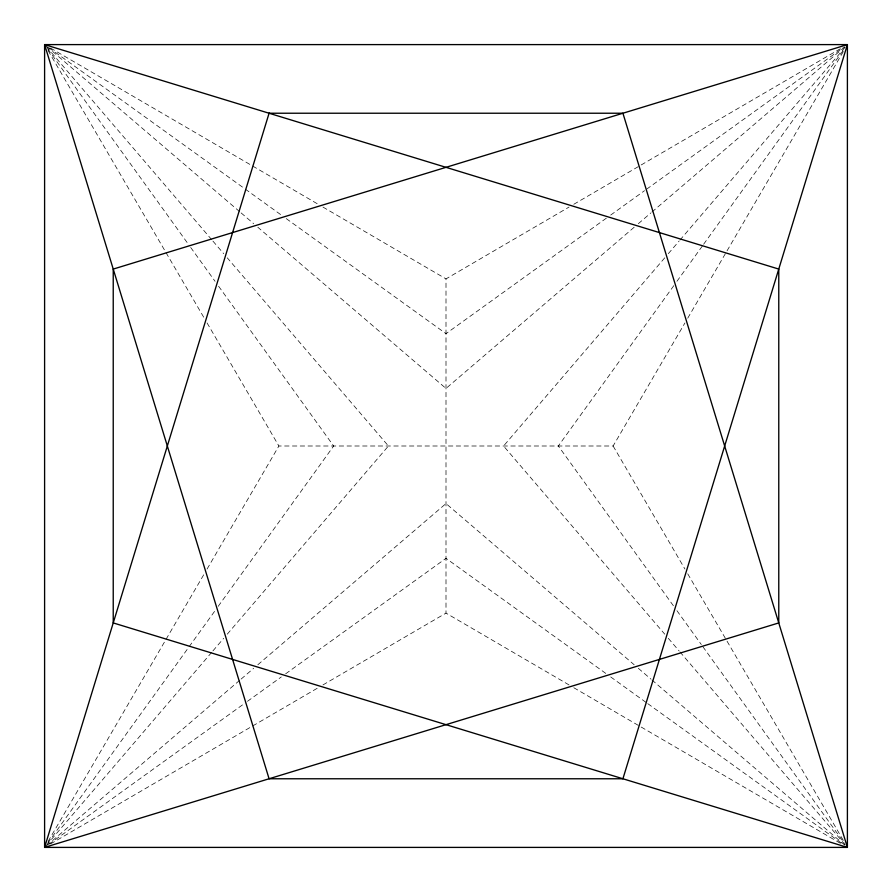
<?xml version="1.0" encoding="UTF-8"?>
<svg xmlns="http://www.w3.org/2000/svg" width="892" height="892" viewBox="0 0 892 892"><rect width="100%" height="100%" fill="white"/><g stroke="black" fill="none" stroke-linecap="round" stroke-linejoin="round"><path stroke-width="0.67" stroke-dasharray="4.46 3.34" d="M48.09 841.424L204.268 573.824M207.067 569.051L278.884 446L613.116 446L684.933 322.949M687.732 318.176L843.91 50.576M47.744 843.04L188.346 647.793M189.126 646.7L215.05 610.708M218.194 606.337L333.664 446L218.194 285.663M673.806 285.663L558.336 446L673.806 606.337M676.95 281.292L702.874 245.3M703.654 244.207L844.256 48.96M46.395 845.304L212.04 651.929M212.932 650.881L223.68 638.337M227.259 634.156L388.433 446L227.259 257.844M664.741 257.844L503.567 446L664.741 634.156M668.32 253.662L679.068 241.119M679.96 240.071L845.605 46.696M634.156 227.259L446 388.433L257.844 227.259M638.337 223.68L650.881 212.932M651.929 212.04L845.304 46.395M46.696 845.605L240.071 679.96M241.119 679.068L253.662 668.32M257.844 664.741L446 503.567L634.156 664.741M606.337 218.194L446 333.664L285.663 218.194M610.708 215.05L644.515 190.698M646.7 189.126L843.04 47.744M48.96 844.256L245.3 702.874M247.485 701.302L281.292 676.95M285.663 673.806L446 558.336L606.337 673.806M569.051 684.933L446 613.116L446 278.884L569.051 207.067M573.824 204.268L841.424 48.09M50.576 843.91L318.176 687.732M322.949 684.933L446 613.116M50.576 48.09L318.176 204.268M322.949 207.067L446 278.884M573.824 687.732L841.424 843.91M48.96 47.744L244.207 188.346M245.3 189.126L281.292 215.05M610.708 676.95L646.7 702.874M647.793 703.654L843.04 844.256M46.696 46.395L240.071 212.04M241.119 212.932L253.662 223.68M638.337 668.32L650.881 679.068M651.929 679.96L845.304 845.605M668.32 638.337L679.068 650.881M679.96 651.929L845.605 845.304M46.395 46.696L212.04 240.071M212.932 241.119L223.68 253.662M676.95 610.708L701.302 644.515M702.874 646.7L844.256 843.04M47.744 48.96L189.126 245.3M190.698 247.485L215.05 281.292M613.116 446L684.933 569.051M687.732 573.824L843.91 841.424M48.09 50.576L204.268 318.176M207.067 322.949L278.884 446"/><path stroke-width="1.34" d="M269.083 113.228L44.6 847.4L847.4 847.4L847.4 44.6L44.6 44.6L44.6 847.4L778.772 622.917L778.772 269.083L44.6 44.6L269.083 778.772L622.917 778.772L847.4 44.6L113.228 269.083L113.228 622.917L847.4 847.4L622.917 113.228L269.083 113.228"/></g></svg>
